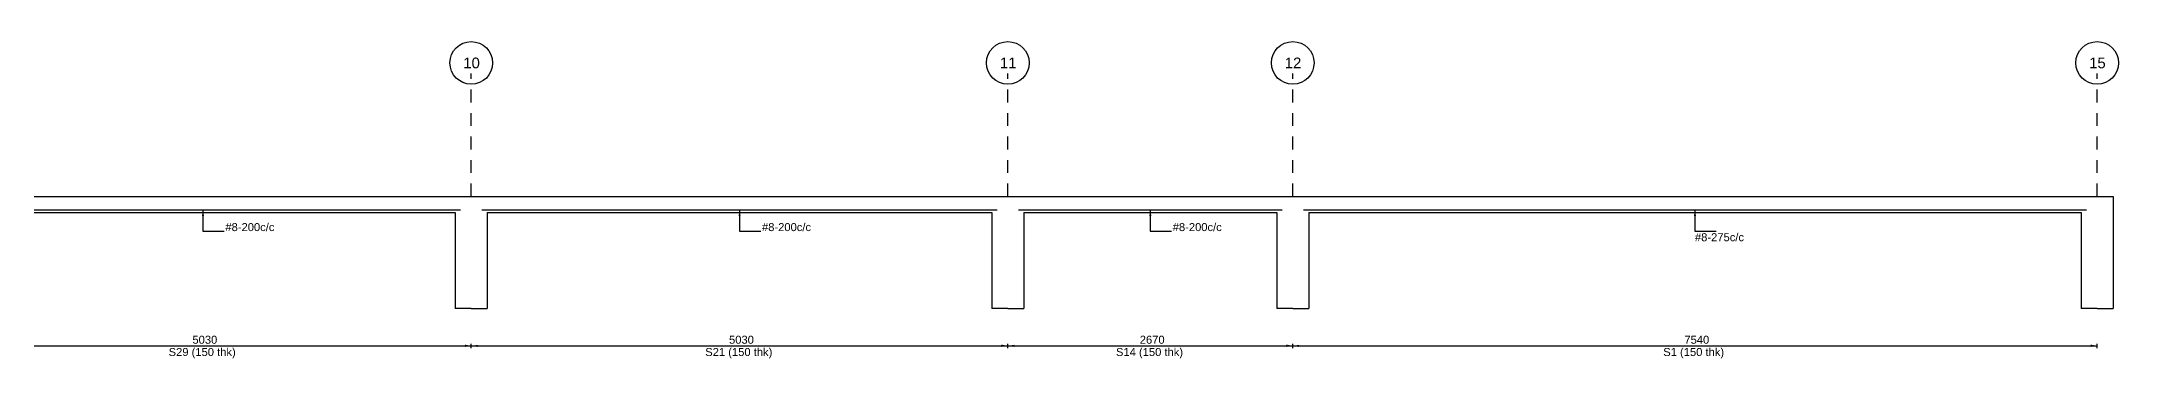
# Model space of a CAD drawing. Extents: x 0 to 119, y -5 to 121.
# Drawn here: x 99.06 to 118.53, y 61.36 to 64.33 of the extents above; entities that cross this region are included whole.
import ezdxf

# ---------------------------------------------------------------- set-up
doc = ezdxf.new("R2010")
doc.units = 0
doc.linetypes.add('ACAD_ISO02W100', pattern=[15, 12, -3])
for name, color, linetype in [('Axisline', 7, 'CONTINUOUS'), ('Axisline_Name', 1, 'CONTINUOUS'), ('LongBars', 1, 'CONTINUOUS'), ('Longsection', 2, 'CONTINUOUS'), ('Slab_Bottom_Steel', 1, 'CONTINUOUS'), ('Slab_ID', 4, 'CONTINUOUS'), ('Span_Dim', 7, 'CONTINUOUS'), ('span_line', 7, 'CONTINUOUS')]:
    doc.layers.add(name, color=color, linetype=linetype)
doc.styles.add('STRUDS_Arial', font='ARIAL.TTF', dxfattribs={"height": 0.04})

msp = doc.modelspace()

# ---------------------------------------------------------------- linework, layer by layer
at = {"layer": 'Axisline', "linetype": 'ACAD_ISO02W100', "ltscale": 0.01}
for p, q in [((103.088, 62.88), (103.088, 64.03)), ((108.118, 62.88), (108.118, 64.03)), ((110.788, 62.88), (110.788, 64.03)), ((118.328, 62.88), (118.328, 64.03))]:
    msp.add_line(p, q, dxfattribs=at)
at = {"layer": 'Axisline'}
for centre in [(103.088, 64.13), (108.118, 64.13), (110.788, 64.13), (118.328, 64.13)]:
    msp.add_circle(centre, 0.2, dxfattribs=at)
at = {"layer": 'Longsection'}
for p, q in [((98.058, 62.88), (103.088, 62.88)), ((98.208, 62.73), (102.938, 62.73)), ((102.938, 62.73), (102.938, 61.83)), ((103.088, 62.88), (108.118, 62.88)), ((103.238, 62.73), (107.968, 62.73)), ((103.238, 62.73), (103.238, 61.83)), ((107.968, 62.73), (107.968, 61.83)), ((108.118, 62.88), (110.788, 62.88)), ((108.268, 62.73), (110.638, 62.73)), ((108.268, 62.73), (108.268, 61.83)), ((110.638, 62.73), (110.638, 61.83)), ((110.788, 62.88), (118.328, 62.88)), ((110.938, 62.73), (118.178, 62.73)), ((110.938, 62.73), (110.938, 61.83)), ((118.178, 62.73), (118.178, 61.83)), ((118.328, 62.88), (118.478, 62.88)), ((118.478, 62.88), (118.478, 61.83)), ((103.088, 61.83), (102.938, 61.83)), ((103.088, 61.83), (103.238, 61.83)), ((108.118, 61.83), (107.968, 61.83)), ((108.118, 61.83), (108.268, 61.83)), ((110.788, 61.83), (110.638, 61.83)), ((110.788, 61.83), (110.938, 61.83)), ((118.328, 61.83), (118.178, 61.83)), ((118.328, 61.83), (118.478, 61.83))]:
    msp.add_line(p, q, dxfattribs=at)
at = {"layer": 'Slab_Bottom_Steel'}
for p, q in [((98.158, 62.755), (102.988, 62.755)), ((100.573, 62.755), (100.573, 62.555)), ((103.188, 62.755), (108.018, 62.755)), ((105.603, 62.755), (105.603, 62.555)), ((108.218, 62.755), (110.688, 62.755)), ((109.453, 62.755), (109.453, 62.555)), ((110.888, 62.755), (118.228, 62.755)), ((114.558, 62.755), (114.558, 62.555)), ((100.573, 62.555), (100.773, 62.555)), ((105.603, 62.555), (105.803, 62.555)), ((109.453, 62.555), (109.653, 62.555)), ((114.558, 62.555), (114.758, 62.555))]:
    msp.add_line(p, q, dxfattribs=at)
for points in [[(100.573, 62.755), (100.563, 62.695), (100.573, 62.755), (100.583, 62.695)], [(105.603, 62.755), (105.593, 62.695), (105.603, 62.755), (105.613, 62.695)], [(109.453, 62.755), (109.443, 62.695), (109.453, 62.755), (109.463, 62.695)], [(114.558, 62.755), (114.548, 62.695), (114.558, 62.755), (114.568, 62.695)]]:
    msp.add_solid(points, dxfattribs=at)
at = {"layer": 'Span_Line'}
for p, q in [((98.058, 61.48), (103.088, 61.48)), ((103.088, 61.46), (103.088, 61.5)), ((103.088, 61.46), (103.088, 61.5)), ((103.088, 61.48), (108.118, 61.48)), ((108.118, 61.46), (108.118, 61.5)), ((108.118, 61.46), (108.118, 61.5)), ((108.118, 61.48), (110.788, 61.48)), ((110.788, 61.46), (110.788, 61.5)), ((110.788, 61.46), (110.788, 61.5)), ((110.788, 61.48), (118.328, 61.48)), ((118.328, 61.46), (118.328, 61.5))]:
    msp.add_line(p, q, dxfattribs=at)
for points in [[(103.088, 61.48), (103.028, 61.492), (103.088, 61.48), (103.028, 61.47)], [(103.088, 61.48), (103.148, 61.49), (103.088, 61.48), (103.148, 61.47)], [(108.118, 61.48), (108.058, 61.492), (108.118, 61.48), (108.058, 61.47)], [(108.118, 61.48), (108.178, 61.49), (108.118, 61.48), (108.178, 61.47)], [(110.788, 61.48), (110.728, 61.492), (110.788, 61.48), (110.728, 61.47)], [(110.788, 61.48), (110.848, 61.49), (110.788, 61.48), (110.848, 61.47)], [(118.328, 61.48), (118.268, 61.492), (118.328, 61.48), (118.268, 61.47)]]:
    msp.add_solid(points, dxfattribs=at)

# ---------------------------------------------------------------- texts
at = {"layer": 'Axisline_Name', "style": 'STRUDS_Arial'}
for s, p in [('10', (103.013, 64.08)), ('11', (108.043, 64.08)), ('12', (110.713, 64.08)), ('15', (118.253, 64.08))]:
    msp.add_text(s, height=0.1, dxfattribs=at).set_placement(p)
at = {"layer": 'LongBars', "style": 'STRUDS_Arial'}
for p in [(100.783, 62.555), (105.813, 62.555), (109.663, 62.555)]:
    msp.add_text('#8-200c/c', height=0.075, dxfattribs=at).set_placement(p)
at = {"layer": 'Slab_Bottom_Steel', "style": 'STRUDS_Arial'}
msp.add_text('#8-275c/c', height=0.075, dxfattribs=at).set_placement((114.558, 62.46))
at = {"layer": 'Slab_ID', "style": 'STRUDS_Arial'}
for s, p in [('S29 (150 thk)', (100.251, 61.385)), ('S21 (150 thk)', (105.281, 61.385)), ('S14 (150 thk)', (109.131, 61.385)), ('S1 (150 thk)', (114.261, 61.385))]:
    msp.add_text(s, height=0.075, dxfattribs=at).set_placement(p)
at = {"layer": 'Span_Dim', "style": 'STRUDS_Arial'}
for s, p in [('5030', (100.474, 61.5)), ('5030', (105.504, 61.5)), ('2670', (109.354, 61.5)), ('7540', (114.459, 61.5))]:
    msp.add_text(s, height=0.075, dxfattribs=at).set_placement(p)

doc.saveas('drawing.dxf')
